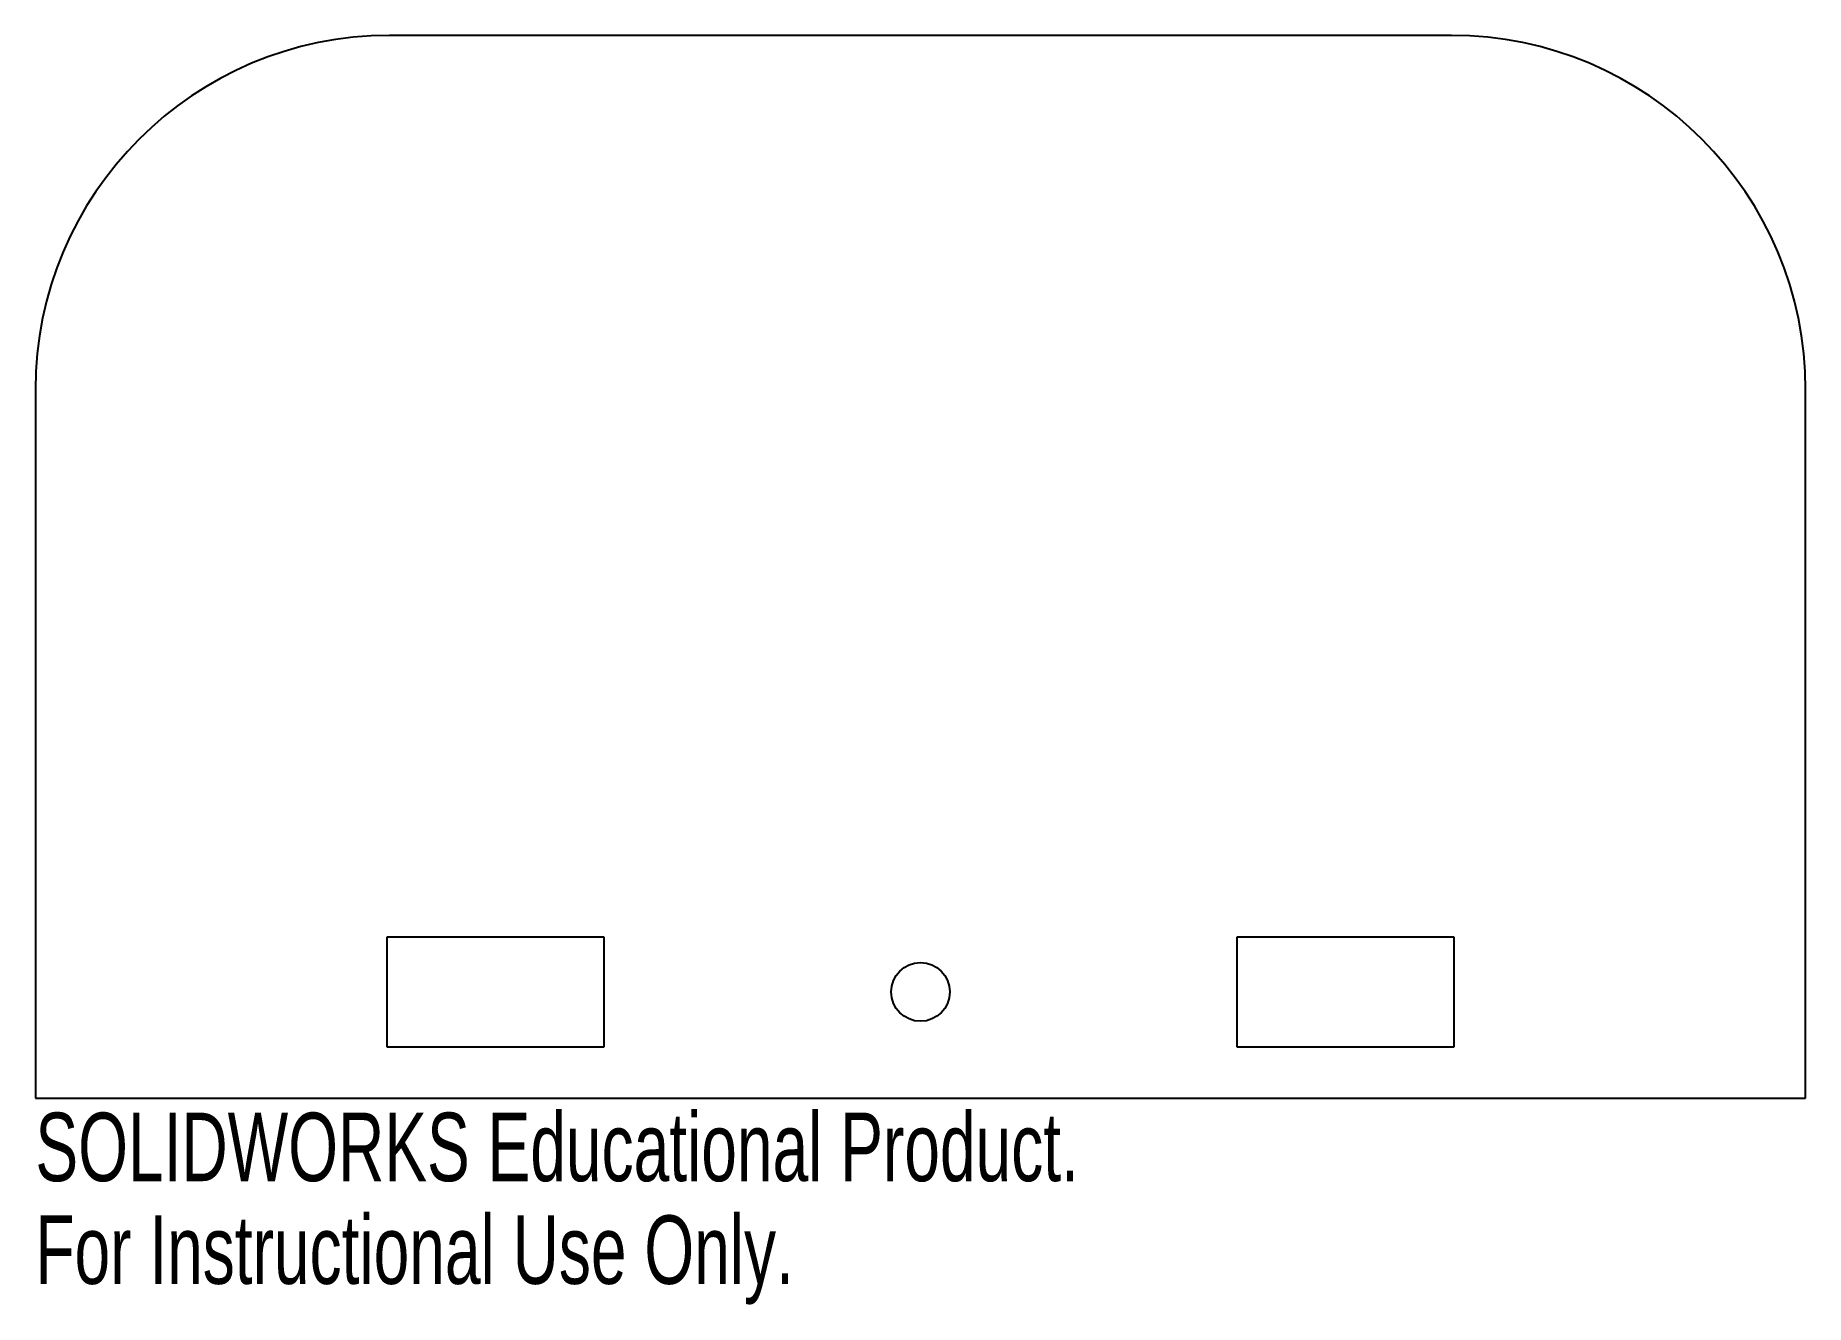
# Model space of a CAD drawing. Header units: millimetres. Extents: x 0 to 125, y -15 to 75.
import ezdxf

# ---------------------------------------------------------------- set-up
doc = ezdxf.new("R2010")
doc.units = ezdxf.units.MM
doc.styles.add('SLDTEXTSTYLE0', font='TXT', dxfattribs={"width": 0.7})

msp = doc.modelspace()

# ---------------------------------------------------------------- linework, layer by layer
at = {"color": 7, "linetype": 'Continuous', "lineweight": 25}
for p, q in [((100, 75), (25, 75)), ((0, 50), (0, 0)), ((125, 0), (125, 50)), ((24.85, 3.6), (24.85, 11.4)), ((24.85, 11.4), (40.15, 11.4)), ((40.15, 11.4), (40.15, 3.6)), ((84.85, 3.6), (84.85, 11.4)), ((84.85, 11.4), (100.15, 11.4)), ((100.15, 11.4), (100.15, 3.6)), ((40.15, 3.6), (24.85, 3.6)), ((100.15, 3.6), (84.85, 3.6)), ((0, 0), (125, 0))]:
    msp.add_line(p, q, dxfattribs=at)
msp.add_circle((62.5, 7.5), 2.07, dxfattribs=at)
for centre, start, end in [((25, 50), 90, 180), ((100, 50), 0, 90)]:
    msp.add_arc(centre, 25, start, end, dxfattribs=at)

# ---------------------------------------------------------------- texts
at = {"color": 7, "linetype": 'Continuous', "char_height": 4.8336, "attachment_point": 1, "style": 'SLDTEXTSTYLE0'}
for s, insert in [('SOLIDWORKS Educational Product.', (0, -1.02)), ('For Instructional Use Only.', (0, -8.27))]:
    msp.add_mtext(s, dxfattribs=dict(at, insert=insert))

doc.saveas('drawing.dxf')
